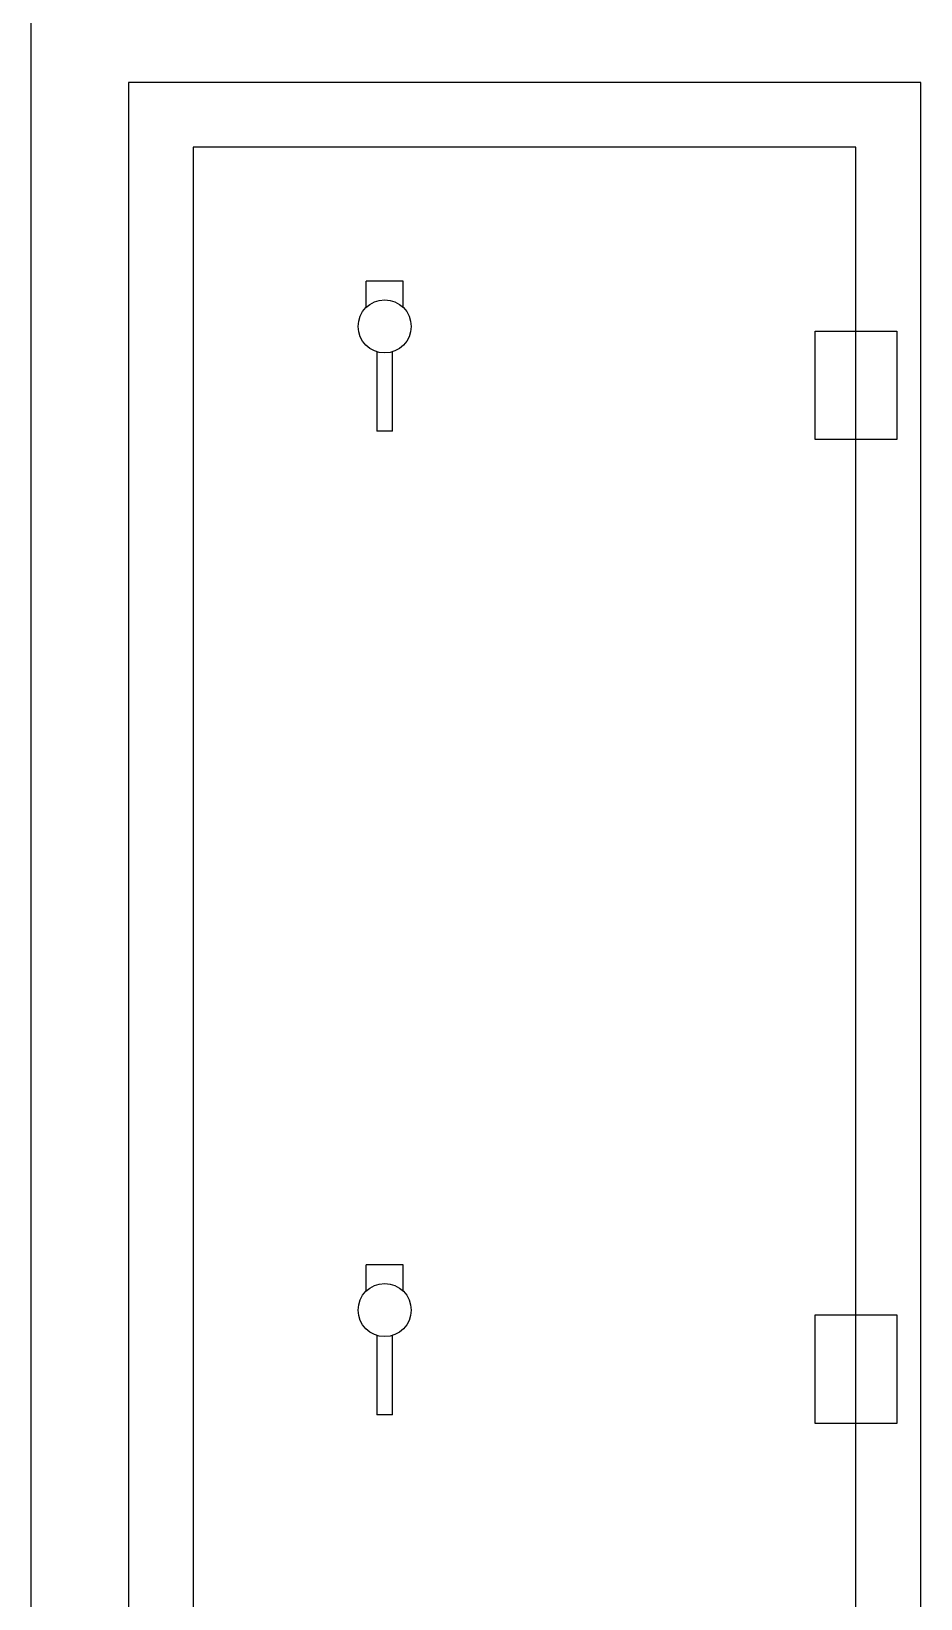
# Model space of a CAD drawing. Header units: millimetres. Extents: x -69706 to 52883, y -6882 to 68885.
# Drawn here: x -66859 to -66309, y 32269 to 33238 of the extents above; entities that cross this region are included whole.
import ezdxf

# ---------------------------------------------------------------- set-up
doc = ezdxf.new("R2010")
doc.units = ezdxf.units.MM

# ---------------------------------------------------------------- blocks, each defined once
blk = doc.blocks.new('00345454')
at = {"color": 0, "linetype": 'Continuous'}
for p, q in [((657.14, 1931.18), (634.17, 1931.18)), ((634.17, 1915), (634.17, 1931.18)), ((657.14, 1915), (657.14, 1931.18)), ((640.73, 1887.64), (640.73, 1838.48)), ((650.57, 1838.48), (650.57, 1887.64)), ((650.57, 1838.48), (640.73, 1838.48)), ((657.14, 1323.29), (634.17, 1323.29)), ((634.17, 1307.11), (634.17, 1323.29)), ((657.14, 1307.11), (657.14, 1323.29)), ((640.73, 1279.75), (640.73, 1230.59)), ((650.57, 1230.59), (650.57, 1279.75)), ((650.57, 1230.59), (640.73, 1230.59))]:
    blk.add_line(p, q, dxfattribs=at)
for points in [[(487.13, 463.94), (977.13, 463.94), (977.13, 2053.94), (487.13, 2053.94)], [(527.13, 503.94), (937.13, 503.94), (937.13, 2013.94), (527.13, 2013.94)], [(911.84, 1900.36), (962.43, 1900.36), (962.43, 1833.29), (911.84, 1833.29)], [(911.84, 1292.47), (962.43, 1292.47), (962.43, 1225.41), (911.84, 1225.41)]]:
    blk.add_lwpolyline(points, close=True, dxfattribs=at)
for centre in [(645.65, 1903.29), (645.65, 1295.4)]:
    blk.add_circle(centre, 16.41, dxfattribs=at)

msp = doc.modelspace()

# ---------------------------------------------------------------- linework, layer by layer
msp.add_line((-66858.79, 31511.338), (-66858.79, 34211.338))

# ---------------------------------------------------------------- block references
msp.add_blockref('00345454', (-67285.921, 31152.402))

doc.saveas('drawing.dxf')
